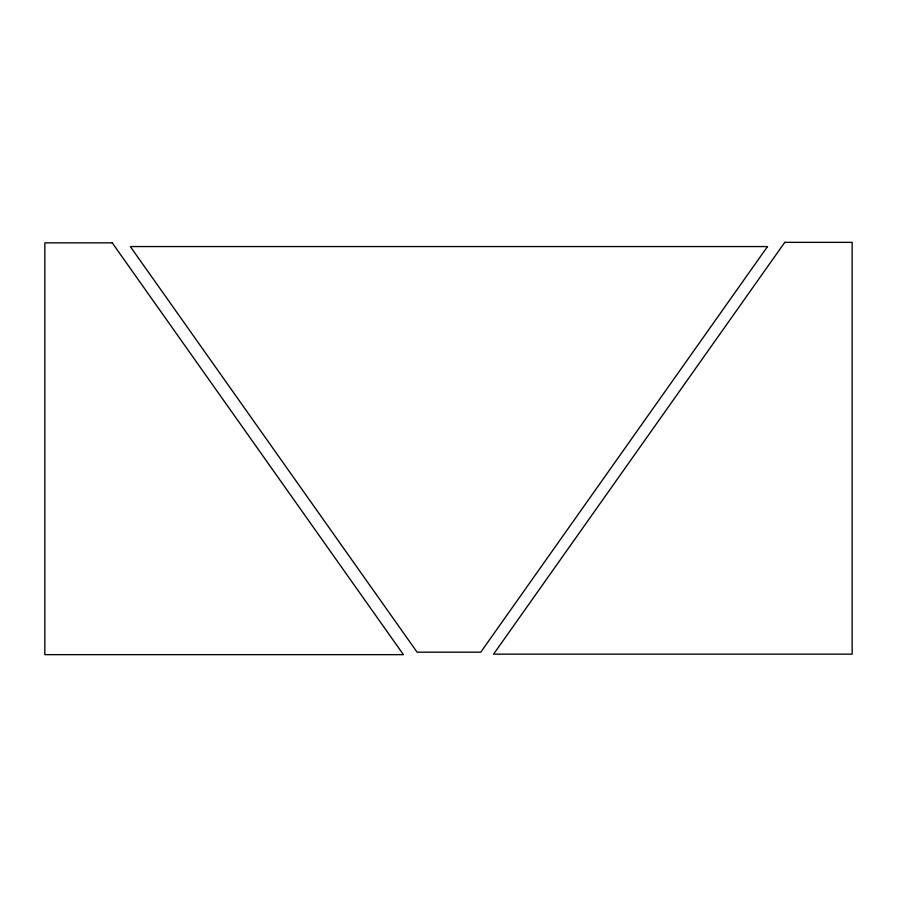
<?xml version="1.0" encoding="UTF-8"?>
<svg xmlns="http://www.w3.org/2000/svg" width="897" height="897" viewBox="0 0 897 897"><rect width="100%" height="100%" fill="white"/><g stroke="black" fill="none" stroke-linecap="round" stroke-linejoin="round"><path stroke-width="1.35" d="M767.518 246.563L480.758 652.175L417.094 652.175L130.323 246.563L767.518 246.563M784.774 242.347L493.574 654.16L852.15 654.16L852.15 242.347L784.774 242.347M112.226 242.84L44.85 242.84L44.85 654.653L403.426 654.653L112.226 242.84"/></g></svg>
